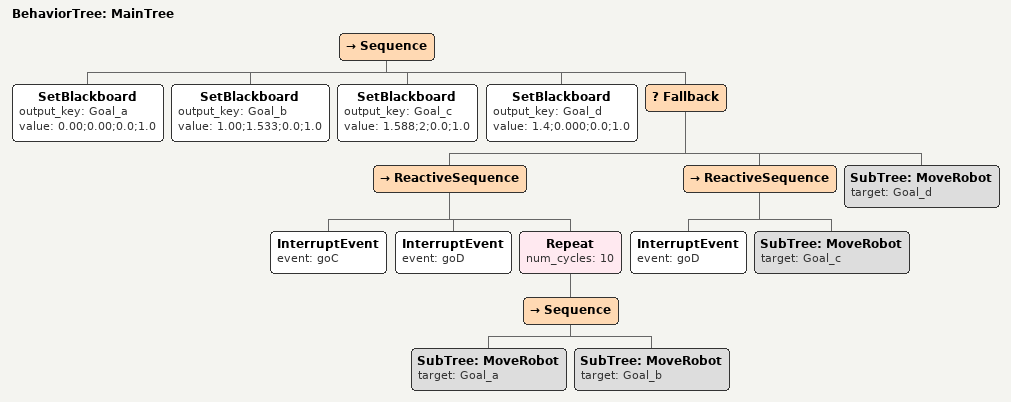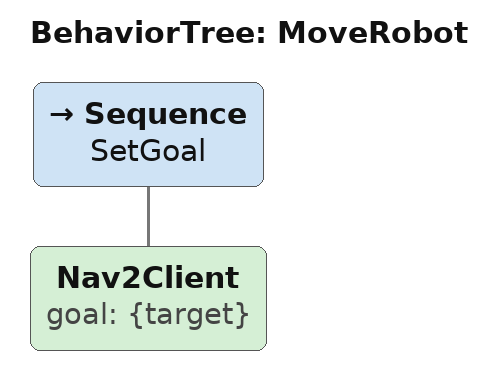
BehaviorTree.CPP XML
<root main_tree_to_execute = "MainTree">
    <BehaviorTree ID="MainTree">
        <Sequence>
            <SetBlackboard output_key="Goal_a" value="0.00;0.00;0.0;1.0" />
            <SetBlackboard output_key="Goal_b" value="1.00;1.533;0.0;1.0" />
            <SetBlackboard output_key="Goal_c" value="1.588;2;0.0;1.0" />
            <SetBlackboard output_key="Goal_d" value="1.4;0.000;0.0;1.0" />
            <Fallback>
                <ReactiveSequence>
                    <InterruptEvent event="goC"/>
                    <InterruptEvent event="goD"/>
                    <Repeat num_cycles="10">
                        <Sequence>
                            <SubTree ID="MoveRobot" target="Goal_a" />
                            <SubTree ID="MoveRobot" target="Goal_b" />
                        </Sequence>
                    </Repeat>
                </ReactiveSequence>

                <ReactiveSequence>
                    <InterruptEvent event="goD"/>
                    <SubTree ID="MoveRobot" target="Goal_c" />
                </ReactiveSequence>

                <SubTree ID="MoveRobot" target="Goal_d" />
            </Fallback>
        </Sequence>
    </BehaviorTree>

    <BehaviorTree ID="MoveRobot">
        <Sequence name="SetGoal">
            <Nav2Client goal="{target}" />
        </Sequence>
    </BehaviorTree>
</root>
